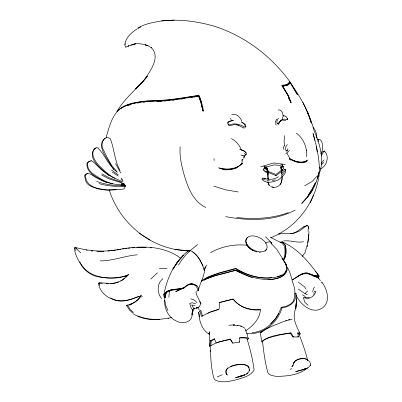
<?xml version="1.0" encoding="UTF-8"?>
<svg xmlns="http://www.w3.org/2000/svg" width="402" height="402" viewBox="0 0 402 402"><rect width="100%" height="100%" fill="white"/><g stroke="black" fill="none" stroke-linecap="round" stroke-linejoin="round"><path stroke-width="0.6" d="M125.002 185.151C115.66 184.749 106.078 183.126 97.822 178.513C93.902 177.197 88.822 170.538 84.877 175.106L84.631 176.282L85.812 181.121L86.827 183.081L88.169 184.573L91.777 186.734L98.043 188.88L107.646 190.362L119.711 189.523L123.992 188.935L125.298 186.392L125.273 185.618M244.522 155.765L244.145 158.081M214.01 158.659L214.145 160.483M197.266 290.113L197.337 288.229L195.975 286.108C192.337 282.661 187.111 284.405 184.227 287.852C178.573 290.475 171.609 288.742 166.513 292.631C161.755 302.636 166.086 316.691 176.604 321.143C180.588 323.329 185.925 323.293 189.558 320.414C192.89 317.841 192.04 313.379 192.452 309.706L194.317 308.118M316.846 138.223C316.882 134.404 315.851 130.178 313.123 127.394M308.977 231.683L308.394 238.808M198.286 290.279L198.387 288.234M245.627 330.906C252.803 325.932 259.762 319.118 260.395 309.877L260.029 309.379C249.984 310.354 239.517 307.394 233.245 299.058L219.477 302.505L219.17 309.083L209.774 312.178L201.452 316.48L199.97 310.736L200.975 310.605L202.437 316.324M196.583 291.375L198.432 290.219L198.533 288.149L197.055 285.822L191.603 283.596C187.131 283.852 184.779 288.586 180.166 288.611C174.594 289.701 167.061 288.752 163.88 294.535L164.187 297.128L165.202 297.711M306.691 156.7C307.324 147.931 303.641 138.504 296.495 133.198M210.447 351.534L210.341 347.162L209.749 346.408L210.492 340.655L214.417 338.78L214.849 339.213L211.211 340.956L210.799 346.378M124.846 44.637C125.58 37.743 131.509 32.416 137.077 28.919M168.92 297.395L169.257 292.45L169.724 290.721M281.179 307.384L286.058 306.223L290.229 304.324L293.038 301.616L294.244 298.309L294.611 293.264L295.641 293.158C296.967 301.525 289.581 307.279 281.908 307.847L281.179 307.384C277.063 319.856 265.873 332.092 252.034 332.539M244.039 155.85L243.582 158.232M241.265 121.962C243.12 122.917 245.883 124.168 245.903 126.585L245.014 127.364C240.165 124.178 234.22 122.54 228.718 125.218L227.768 124.087C227.678 121.173 231.698 120.771 233.874 120.555M270.893 243.235L276.913 249.476L286.546 265.174L282.083 258.25C284.515 261.843 287.676 265.878 286.425 270.511C283.827 276.224 276.812 277.3 271.219 277.787C258.818 279.224 246.491 275.013 235.879 268.837L235.909 268.491L232.652 269.159L220.1 272.631A40.572 6.769 -12.2 0 0 206.563 277.661L201.412 280.671M75.767 250.582L75.993 248.165L75.31 247.436L74.717 247.707C74.229 254.381 78.717 260.566 81.902 266.189C85.726 271.249 91.048 275.209 97.289 276.641C107.515 278.41 118.972 279.46 128.519 274.571C124.128 279.983 117.61 283.37 110.63 283.611M191.975 314.47L192.452 309.706L191.272 308.394L189.704 303.485L192.071 302.726L195.643 303.852M249.265 370.639L249.386 369.473L248.325 366.9M308.053 231.436L308.369 227.326L308.153 226.251L307.309 225.542C301.058 226.537 297.395 233.642 290.51 233.708M307.932 242.893L308.837 234.728L307.138 246.733M249.195 370.624L249.335 369.393M264.551 167.564L264.003 166.709L264.129 166.247L264.833 167.559L267.265 168.071L268.059 172.126L268.335 179.473M209.678 332.122L209.442 341.906L209.749 346.408M318.861 172.357C317.083 181.222 313.761 190.262 307.384 196.869M319.404 168.267C318.972 156.494 316.339 144.76 313.042 133.449L314.872 140.343M191.96 315.073L192.292 312.706L194.508 308.274M247.476 339.77L248.285 338.851L247.913 338.092L246.185 337.605L239.547 337.665L239.617 342.072L232.758 343.132L230.22 339.037L216.035 342.7L214.417 338.78M286.174 270.184C284.425 277.993 274.737 279.43 267.963 279.586M106.073 137.821C109.46 125.947 112.887 110.238 126.062 105.676M242.004 164.006L242.491 163.167L242.275 163.79M281.119 169.051L280.872 166.785L281.928 175.046M87.591 173.368L85.611 174.699C84.757 189.9 105.761 190.262 116.243 189.548M242.517 159.529L241.994 162.282L240.984 164.8M317.942 175.584L317.359 178.614L319.741 169.674L319.56 167.101M163.88 294.535C167.046 277.953 174.674 261.28 188.357 250.873L190.337 250.592C196.789 253.391 200.09 260.054 203.005 266.044M307.128 245.351L305.073 252.551L302.299 256.406M284.807 135.58L284.073 141.228L284.591 145.66M282.088 165.981L280.892 166.704M282.988 116.57L282.083 119.238M314.128 293.415L313.58 294.47M278.179 122.565L278.179 124.233L280.581 120.69L282.038 119.525L284.37 119.138L287.028 119.776L287.556 118.967C287.073 116.972 285.179 115.58 283.098 115.887M125.248 43.778L124.881 45.331L125.67 47.22M317.967 141.524L318.881 139.273L319.922 139.404C323.756 142.871 323.123 149.484 320.977 153.835M282.39 165.88L282.541 164.961L282.043 164.614M284.651 258.335L285.887 253.396L285.832 248.969L285.209 245.25L282.154 241.974L280.39 242.225M282.415 169.569L275.983 174.448L267.099 171.016L266.878 171.84L276.109 175.654L282.742 170.342L282.415 169.569L281.38 169.689M281.908 307.847C278.083 322.665 262.576 335.796 246.773 333.263M290.646 160.177L289.661 159.091L289.767 158.715C295.003 161.604 302.952 164.594 307.947 159.956M283.5 166.88L283.475 166.448M198.432 290.219C199.739 283.455 203.94 277.445 204.492 270.621C202.306 263.581 198.834 256.235 192.653 251.888M312.58 291.636L313.65 288.294L314.47 287.103M270.878 237.682C297.344 227.21 315.962 201.628 319.314 173.553C324.585 159.373 319.851 143.866 314.062 130.61C309.424 112.987 300.626 96.691 289.782 82.129L290.38 82.541L297.49 94.827L291.711 85.299M227.291 123.112L228.401 121.66L232.547 120.384M310.233 365.775L310.545 365.016L308.445 367.579L305.59 368.91L302.399 369.885L306.269 368.624L295.671 371.639L305.254 369.056L303.133 369.765L305.239 368.845M312.384 189.739L311.676 191.463L307.048 197.915M310.228 202.719L313.585 195.05M294.028 362.589L292.807 365.373L291.701 366.634M287.862 148.77L287.304 150.569L286.616 151.057L285.747 150.81M195.864 291.736L196.523 294.621L200.915 303.48L199.337 306.716L197.678 307.857L196.196 307.972L197.678 307.857M310.274 365.684L310.656 364.865C310.811 362.147 308.329 360.262 306.208 359.061M199.588 317.088L198.734 312.329L199.97 310.736M293.214 363.941C294.942 358.87 301.997 357.534 306.475 359.202M140.479 296.048C138.253 300.505 133.409 303.49 128.735 304.786M321.484 155.629L323.002 152.554L324.434 151.016C329.66 156.117 327.052 166.081 320.389 169.021M204.07 270.787L205.879 267.049M321.042 153.956L322.213 151.956L324.434 151.016M290.661 369.76L291.405 368.338M249.34 370.649C246.994 375.935 240.275 376.262 235.471 377.694L240.507 376.076M283.108 259.682C285.546 255.546 285.309 250.481 284.335 245.934L281.943 243.13L270.435 237.331M282.375 166.116L281.37 166.659M283.566 260.607C286.445 256.059 286.51 250.356 285.395 245.235L282.304 241.914L280.511 242.175M245.934 126.253L245.602 126.846L244.597 125.731M306.58 197.814L301.781 203.492L307.289 197.231L311.53 189.729M312.133 188.659L312.741 187.583M313.344 186.513L315.464 182.759L313.339 187.171L307.289 197.231M278.676 313.625L275.611 318.816L270.641 323.665M276.636 119.032L275.626 121.504L275.762 123.168M281.068 168.016L282.204 166.393M284.415 145.685L283.375 147.64L283.38 149.428M281.058 169.358L283.063 166.327M178.433 265.179L181.865 259.828L185.814 254.878L190.337 250.592M293.676 362.971C295.777 359.222 300.691 358.649 304.575 358.604M280.149 184.538C281.747 182.161 282.018 179.046 282.013 176.242M287.028 119.776L287.556 118.967L286.968 118.339M227.728 368.066L226.145 371.157L226.537 374.146L227.487 375.021L226.763 374.785C225.452 373.383 225.512 371.101 226.306 369.448L227.728 368.066L227.381 368.564C233.095 364.539 241.697 362.574 248.064 365.986L249.376 368.076M323.992 159.941L321.329 163.257M178.624 260.727L172.925 268.998L178.624 260.727L183.257 255.481L176.759 263.024M278.496 176.649C273.903 180.091 267.767 179.805 262.632 178.026L262.044 179.428C266.018 184.041 273.516 182.071 278.33 179.875C281.269 177.453 286.927 173.79 285.37 169.393L284.475 169.383L281.556 173.674M299.56 334.816L300.224 333.881C296.008 325.218 291.661 317.65 295.882 308.153L296.616 298.932L296.093 293.49L295.641 293.158M165.267 297.093L165.011 294.726L166.513 292.631M262.215 342.187L261.727 341.429C269.742 335.173 281.114 334.564 290.907 332.821L293.485 336.987L298.505 336.926L297.646 332.675L299.701 333.112L300.224 333.881M143.514 81.063C149.348 72.239 161.343 57.335 151.242 47.607L151.534 47.823L148.413 45.944L145.127 44.733L147.484 45.521M280.797 167.202L282.526 165.89L282.31 164.529M203.633 269.305L206.824 265.008M264.189 168.699L264.26 168.101L264.586 168.197L268.817 171.297M144.353 80.038L147.403 76.068C137.68 88.254 124.801 97.917 116.927 111.54C124.525 103.078 136.881 102.259 147.449 100.837C164.609 100.982 181.513 98.063 198.392 95.395L199.261 95.988L201.719 102.781L203.583 110.892L202.879 110.987L201.1 103.108L198.668 96.103L176.202 99.631L162.001 101.073A63.953 18.231 6.4 0 0 126.032 105.671M313.706 292.711L314.811 291.143L315.927 291.576L314.454 294.646L311.851 297.018L307.862 298.817L303.379 297.47L304.666 302.098L308.098 305.279M292.284 366.559L293.314 365.242M278.475 118.218L277.41 119.766L276.797 121.947L277.224 123.625L277.993 123.791L277.058 123.319M241.371 164.448L242.084 163.559L240.813 164.745M289.475 150.383L288.721 151.258A3.623 1.864 60.6 0 1 287.576 151.634M281.244 171.85L283.586 168.513L283.581 166.599M162.8 278.777C156.77 283.616 156.901 292.998 161.624 298.646M285.787 120.499L282.43 120.082L281.355 120.419L279.807 121.705M287.38 144.63C285.912 146.032 284.737 148.217 285.948 150.152L287.304 150.569M323.675 162.413L321.635 164.534M289.566 82.114L287.737 84.164L284.938 85.279L281.872 85.525L282.159 85.209L285.239 84.973L288.058 83.867L289.912 81.817C271.043 55.712 244.089 35.497 213.256 25.909C196.513 21.246 178.95 18.914 161.604 20.934C153.353 22.406 144.705 23.653 137.549 28.356M290.38 82.541L288.53 84.596L285.701 85.706L282.616 85.922L282.325 86.229L288.063 95.726L290.847 102.776L291.148 102.54L288.355 95.455L282.616 85.922M282.013 86.219L282.159 85.209M281.445 175.925L285.048 171.011L285.37 169.393L284.475 169.383M316.741 176.488L312.058 181.573L304.686 185.699M298.209 289.028L305.023 293.656L307.565 290.937M303.761 227.035L304.414 226.346M318.344 276.988L319.062 276.244L318.796 275.878C314.59 276.556 310.982 274.234 307.128 273.074C303.55 272.581 300.46 274.787 297.5 276.44M318.354 276.822L319.082 276.068C309.208 262.471 298.163 248.722 282.304 241.914M278.249 124.409L280.043 121.54L281.355 120.419M307.781 367.755C299.294 375.061 287.063 376.297 276.285 376.393C273.375 375.714 269.405 375.689 267.873 372.664C265.069 362.473 263.652 351.931 262.576 341.434C265.938 337.66 271.772 337.353 276.335 335.745A19.844 3.311 -12.2 0 1 290.39 333.263L290.907 332.821M124.625 278.003L122.791 279.757L120.69 281.053M150.78 279.134L157.499 272.732M288.043 152.388L285.822 153.353M97.942 148.137C103.902 153.499 107.409 162.951 113.665 168.986C113.741 169.986 117.615 171.503 116.374 171.835M263.943 168.147L263.998 168.448M228.979 123.811L228.336 124.555L228.989 125.253M240.723 164.634L242.491 163.167C236.743 169.765 226.346 170.679 218.467 167.825M132.6 312.897L129.379 309.862L126.479 305.349L131.67 304.696M246.421 374.146L247.903 372.89M140.167 296.163L141.811 295.008M197.683 244.547L189.322 251.23M290.53 102.771L291.148 102.54M276.857 124.861L276.43 125.087M241.672 163.936C235.758 169.358 226.869 169.976 219.412 167.991M205.09 279.526L207.176 277.893A41.155 6.864 -12.2 0 1 220.572 272.893L235.879 268.837M128.519 274.571L125.69 276.712L125.741 275.918C109.686 280.164 88.043 278.737 79.802 261.898M207.176 277.893L204.09 280.058L206.538 278.928M186.814 252.034L188.503 250.898L190.453 250.627M306.882 160.539C301.992 163.458 295.756 161.72 290.968 159.348M90.757 161.071L91.36 160.75L93.189 161.785L101.801 170.096L107.58 174.468L111.63 176.785L123.102 182.011M210.527 252.712C221.542 246.3 234.788 243.908 247.431 245.265M262.993 331.097L260.32 333.022L261.727 341.429M291.922 280.109C296.661 277.239 301.394 272.847 307.178 272.918C311.022 274.084 314.615 276.4 318.816 275.712M292.018 280.159L293.47 279.259M126.931 305.143L127.233 304.957M292.234 280.078L301.781 274.194L304.49 273.375L306.686 273.46L309.339 274.315L318.761 278.154L315.5 276.36L312.354 275.762M307.063 161.408C302.023 164.297 295.56 162.197 290.812 159.579M126.479 305.349L126.781 305.158M84.958 175.031L85.611 174.699M180.066 289.144L175.674 291.661L184.227 287.852M265.436 243.235L267.194 242.23L269.084 241.873L270.516 242.039L271.601 242.878L271.933 243.974M243.074 159.478L241.336 160.182M201.266 281.375L206.623 278.686L214.954 275.641L235.306 270.26L241.813 272.033M138.147 28.336L140.816 26.884M120.314 108.771C132.675 100.922 148.006 101.108 162.127 100.606C174.352 99.837 186.352 97.4 198.462 95.681L199.307 96.274L201.744 102.982M217.231 377.001L222.281 374.684M295.189 210.085C274.043 221.427 248.667 220.929 225.663 216.638M282.375 164.669L279.43 165.433L274.254 164.865L268.355 166.478L264.405 166.363M116.394 171.795C117.082 170.559 111.756 166.559 111.274 164.634C108.108 159.755 105.681 154.448 103.123 149.237C100.133 144.584 103.666 134.685 110.163 138.474C114.399 148.66 114.374 160.539 120.037 170.373M125.796 47.225L128.735 45.808L128.067 46.15L135.715 43.743L130.841 45.089M138.74 296.259C130.73 299.897 121.384 303.229 112.821 299.304C105.741 296.932 99.168 290.947 98.606 283.154C105.073 282.365 112.168 284.782 118.54 281.908M207.764 313.389L209.985 312.384M237.492 167.559C232.698 169.739 227.115 170.317 221.934 169.443M105.153 138.127C95.374 145.665 107.826 158.564 111.454 166.312M231.838 114.485C236.26 113.248 240.607 117.238 241.768 121.293M240.094 376.292L241.763 375.604M277.129 276.973L281.963 274.993M285.958 85.792L288.209 84.892L290.033 82.837L289.44 82.415M230.16 339.409C223.623 340.916 216.663 342.001 210.929 345.68L209.929 345.66M207.03 278.702L215.176 275.722M292.138 319.278L288.762 319.685L289.691 319.856L285.531 320.866L273.084 325.756L265.807 329.243L260.496 332.605L260.803 332.715M210.542 312.133L218.593 309.46M242.004 375.719L238.165 377.036L244.743 374.775L243.647 375.151M317.585 139.665L318.881 139.273M307.309 225.542L305.786 226.246L299.631 230.894L294.827 232.874L290.827 233.547L278.686 233.808M288.425 212.613C271.888 218.653 253.994 219.477 236.632 217.502M215.753 275.546L235.808 270.365L249.451 276.697M260.687 166.78L273.857 162.946L285.164 164.473M303.575 241.713C297.038 243.15 290.385 240.135 283.747 240.954M275.275 179.875L272.345 180.588M128.148 105.45L131.042 104.641M222.396 301.827L219.477 302.505M129.178 304.585C133.64 303.5 137.705 300.57 140.454 296.932L142.574 296.766M222.994 301.661L233.245 299.058M98.606 283.154L99.54 282.913L102.364 283.224M132.826 44.466C137.856 42.657 143.177 44.26 148.077 45.717M168.081 318.319L171.594 317.52M91.36 160.75L89.616 161.142L88.309 162.001L87.716 162.961C86.676 169.006 91.55 173.287 96.284 175.975C101.349 179.403 106.756 182.423 112.776 183.754L111.173 183.453M90.078 161.282L87.576 162.403L86.983 163.373C86.023 173.95 98.47 177.684 105.711 182.207M95.972 148.082L94.666 148.363C86.289 158.89 102.083 169.237 109.108 175.649M282.174 165.036L282.611 165.006M197.236 307.887L195.272 308.304L193.483 308.098L191.719 304.967L195.091 305.651M230.663 366.358C236.2 365.096 244.255 362.217 248.662 367.217M237.25 325.499L238.054 325.344L241.406 326.163L240.793 326.238L243.506 327.268L244.964 328.409M181.161 99.123L182.352 98.927M183.543 98.731L184.734 98.535M191.377 97.49L192.603 97.309M193.829 97.123L195.055 96.937M196.9 96.666L198.739 96.39M116.866 249.848L118.54 249.597M119.65 249.431L120.766 249.26M301.781 274.194L306.686 273.46M202.879 110.987L203.583 110.892M229.351 125.826L233.627 124.695L237.175 124.841M122.494 249.014L124.218 248.768M115.696 250.014L110.811 250.672M137.258 254.778C124.761 255.888 112.851 260.863 100.239 260.903M137.459 103.113L138.645 102.957M143.393 102.334L144.584 102.183M168.619 318.072C158.353 320.037 147.449 320.067 137.705 315.882M266.104 171.141L267.099 171.016M125.374 248.602L127.168 248.386M128.364 248.245L130.158 248.029M275.259 175.754L276.109 175.654M107.857 251.014L109.63 250.808M164.679 101.093L165.915 100.967M168.378 100.716L169.614 100.59M172.694 100.279L173.93 100.153M132.027 247.843L134.519 247.597M308.118 297.435L306.58 297.565L304.726 297.053L305.937 297.118M159.865 319.384C150.655 320.273 140.811 318.801 132.977 313.64M228.803 325.258L234.552 324.801L233.281 325.178L238.054 325.344M282.325 86.229L284.169 86.103M174.121 20.1L161.604 20.934M136.74 247.446L146.303 247.421M140.675 295.932C130.891 299.269 120.625 303.902 110.605 297.917M290.39 333.263L292.691 336.765L293.842 336.69M271.792 277.707C259.23 279.068 246.491 275.164 235.909 268.491M278.179 109.927C281.174 109.374 282.882 112.57 282.993 115.138M103.942 251.315L96.792 251.366M188.764 284.591L193.045 284.455M156.715 101.51L161.604 101.359M124.313 184.518L121.369 184.588L124.454 184.83M125.298 186.392C116.495 186.689 107.555 186.161 99.078 183.608M266.707 168.046L265.978 167.991L266.908 168.131L267.008 168.503L267.546 172.212L267.802 178.795M278.877 234.115L279.887 234.11M315.5 276.36L317.897 276.35L318.716 278.345L320.394 280.641M285.531 320.866L286.36 320.866M226.537 374.146L226.884 374.146M266.431 168.071L264.993 167.76M159.373 268.285L167.016 268.561M260.395 309.877C250.089 310.882 239.537 307.414 233.054 299.063M125.303 185.865C115.62 185.754 105.761 184.855 96.636 181.397M267.084 182.448L268.486 182.483M75.802 247.732L74.717 247.707L74.973 248.627M267.531 178.714L268.405 178.749M244.155 128.132L243.064 127.836M75.31 247.436C90.304 251.451 106.043 252.376 121.324 249.009C141.273 245.662 163.981 245.436 180.764 258.36M106.007 283.51L108.364 283.621M269.435 180.84L266.893 180.604M120.967 185.121L125.334 185.367M188.508 250.707C152.348 250.305 119.846 224.06 109.193 189.9M272.249 187.046C278.45 188.679 283.083 182.875 281.983 176.93M174.955 249.547L189.126 250.737M123.972 183.94L121.525 183.734L124.359 184.272M150.313 247.727L151.494 247.843M273.862 187.448L270.531 186.654M91.169 250.878L92.968 251.074M265.863 168.121L264.777 167.805M282.802 115.701L284.234 116.022M238.205 191.975L225.326 189.759L213.879 186.196M266.335 167.9L267.265 168.071M85.978 250.039L87.123 250.26M98.209 147.916L96.58 147.599C88.184 151.785 95.787 162.855 100.555 167.011C104.832 171.317 109.404 175.513 114.882 178.242M239.014 125.555L236.2 124.65M297.766 333.328L298.751 333.539C302.183 342.228 305.419 351.242 307.651 360.358L307.445 359.403L307.832 360.368M265.491 178.428L264.044 178.026M250.024 276.938L252.34 277.526M308.354 297.259L309.354 297.535M292.691 336.765L293.485 336.987M297.53 336.65L298.505 336.926M242.863 155.589L240.823 154.971M216.035 342.7L216.678 342.886M124.168 183.709L108.686 178.744L101.43 174.87M239.567 149.137C242.094 150.152 245.753 150.81 246.532 153.871L245.135 155.644A3.623 3.301 26.5 0 1 242.863 155.584M190.744 298.781L193.307 299.651L195.623 301.153L196.829 302.56M305.103 358.785L306.158 359.147M106.269 182.402L107.379 182.789M238.049 125.092L243.205 127.715M121.464 182.171L109.183 177.815L102.133 173.95M265.189 180.116L262.124 178.543M210.492 340.655L211.211 340.956M239.044 341.831L239.617 342.072M267.003 172.448L268.682 173.167M264.431 168.071L267.677 170.222M289.661 159.091L290.118 159.292M241.326 149.75L244.446 151.318L246.054 152.951M235.306 270.26C246.592 276.028 258.983 280.425 271.842 279.259C278.013 278.747 286.631 276.254 287.269 268.938L285.938 265.486C289.324 269.34 290.49 274.918 292.078 279.722M209.779 334.198L208.744 333.725L209.789 334.318M305.023 293.656L307.244 294.721M289.264 81.475L289.912 81.817M165.277 297.807L164.267 297.234L163.971 294.666C168.247 287.576 177.95 290.566 184.538 287.51C187.664 283.943 193.146 282.294 196.925 285.933M209.889 334.484C201.734 330.489 199.126 320.716 198.734 312.329M118.374 176.081L112.339 172.141M242.341 122.53L245.285 124.992M231.376 138.579C236.069 141.007 239.793 145.288 241.436 150.318M302.41 294.746L304.796 296.214M139.002 233.095L149.996 240.034M205.804 207.467C193.563 201.678 188.362 188.578 184.618 176.443C181.774 166.81 179.458 156.865 180.111 146.75M118.198 174.83L111.52 170.091M244.295 153.453L246.24 154.87M267.506 173.146L264.174 170.347L263.521 168.825M267.008 168.503L266.425 168.046L266.908 168.131L267.395 170.438M298.168 282.078L304.43 286.721L306.098 289.068M264.581 171.528L265.385 172.192M121.138 179.337L122.917 180.845M80.752 252.888L75.993 248.165M133.509 312.48L130.203 309.49L127.695 305.435M120.987 177.94L122.67 179.619M116.686 171.699L117.459 172.473M265.531 236.768L271.601 242.878M99.852 283.772L99.053 282.953L99.4 285.39M112.379 167.594L113.882 169.418M315.429 271.265L319.082 276.068M296.199 295.495C300.631 304.811 312.449 314.947 322.736 307.786C330.846 301.48 327.223 289.254 321.977 282.294M321.399 282.023L322.067 282.943M290.319 159.177L286.872 153.067M199.603 301.661L200.915 303.48M263.632 170.584L263.089 169.453M230.22 339.037L232.758 343.132M289.782 82.129L291.068 84.244M120.716 172.935L115.555 163.619M282.294 85.907L287.993 95.415L290.832 102.53M269.204 185.568L268.516 184.397L268.139 182.101M275.481 124.479L275.174 123.781M289.767 158.715L290.088 159.308M165.011 294.726L165.197 295.083M269.566 185.729L268.913 184.443L268.596 182.101M308.434 114.133L307.048 111.218L311.364 123.148L308.434 114.133L302.862 102.289M285.661 263.797L285.822 264.139M209.211 331.63L209.708 332.71M230.542 118.288L231.16 119.706M167.966 310.61L165.83 305.651L164.8 300.314M288.355 97.314L289.44 100.043M198.668 96.103L201.075 102.907L202.874 110.872M245.315 329.067L247.235 334.484L248.285 338.851M306.173 149.961L306.45 150.845M292.385 281.124L294.706 288.742L294.912 293.043M308.153 226.251L308.786 228.592M198.392 95.395L198.462 95.681M316.203 146.388L316.464 147.599M198.518 306.962L199.045 309.877M199.261 95.988L199.307 96.274M316.595 148.207L317.143 151.85M281.435 170.9L281.752 173.262M125.158 276.184L125.208 276.928M267.762 172.167L267.928 175.126M210.467 350.403C210.743 358.996 211.286 367.684 213.306 376.071C213.593 377.915 214.412 379.945 216.336 380.583C223.422 383.242 231.009 381.031 238.029 379.312C243.768 377.403 251.175 375.759 254.084 369.85C252.773 359.247 250.014 348.73 246.949 338.519A19.844 3.311 -12.2 0 0 239.677 338.052M260.345 252.396A11.326 6.864 26.9 0 1 259.215 252.345M256.893 251.943A11.326 6.864 26.9 0 1 246.883 245.069A11.326 6.864 26.9 0 1 247.974 237.421M266.425 249.411A11.326 6.864 26.9 0 1 265.029 251.094M252.898 250.521A10.899 6.603 26.9 0 1 246.119 242.662M296.616 298.932L295.711 308.816L296.616 298.932M137.735 86.716L135.524 88.912L143.755 80.918L137.735 86.716M246.712 243.697A11.326 6.864 26.9 0 0 264.823 250.863A11.326 6.864 26.9 0 0 258.079 237.044A11.326 6.864 26.9 0 0 246.712 243.697"/></g></svg>
